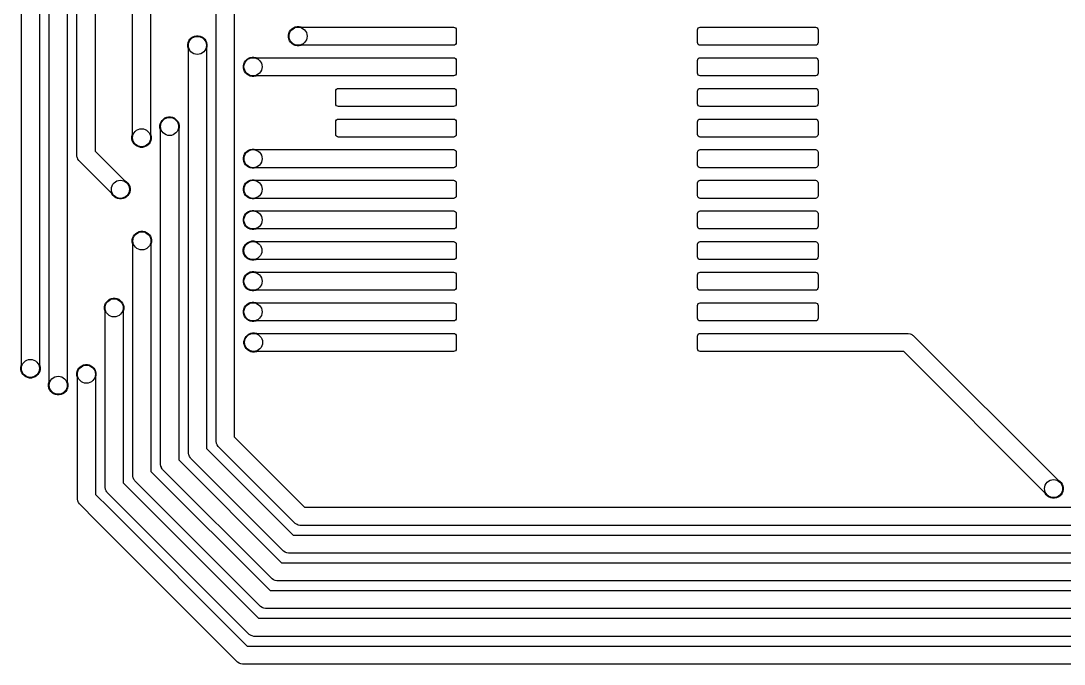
# Model space of a CAD drawing. Extents: x 40 to 257, y -149 to -40.
# Drawn here: x 39.7 to 126.2, y -144.2 to -90.9 of the extents above; entities that cross this region are included whole.
import ezdxf

# ---------------------------------------------------------------- set-up
doc = ezdxf.new("R2010")
doc.units = 0
doc.layers.add('BLACK', color=7, linetype='CONTINUOUS')

msp = doc.modelspace()

# ---------------------------------------------------------------- linework, layer by layer
at = {"layer": 'BLACK', "linetype": 'CONTINUOUS'}
for p, q in [((39.756999, -119.431223), (39.757, -57.766295)), ((41.256999, -58.076955), (41.256999, -119.431223)), ((42.058, -120.827331), (42.058, -58.719402)), ((43.558, -59.030062), (43.558, -120.827331)), ((44.359, -101.989), (44.359, -59.672506)), ((45.859, -59.983166), (45.859, -101.67834)), ((48.969, -100.303331), (48.969, -61.570716)), ((50.469, -61.881376), (50.469, -100.303331)), ((55.9, -125.692074), (55.9, -79.45)), ((57.4, -79.76066), (57.4, -125.381414)), ((61.993463, -91.772883), (62.080592, -91.642485)), ((62.080592, -91.642485), (62.191485, -91.531592)), ((62.191485, -91.531592), (62.321883, -91.444463)), ((62.321883, -91.444463), (62.466772, -91.384448)), ((62.466772, -91.384448), (62.620586, -91.353852)), ((62.620586, -91.353852), (62.777414, -91.353852)), ((62.777414, -91.353852), (62.931228, -91.384448)), ((62.931228, -91.384448), (62.968774, -91.4)), ((62.968774, -91.4), (70.82, -91.4)), ((70.82, -91.4), (75.595, -91.4)), ((75.595, -91.4), (75.681104, -91.417127)), ((75.681104, -91.417127), (75.754099, -91.465901)), ((75.754099, -91.465901), (75.802873, -91.538896)), ((75.802873, -91.538896), (75.82, -91.625)), ((75.82, -91.625), (75.82, -92.675)), ((95.82, -91.625), (95.837127, -91.538896)), ((95.82, -92.675), (95.82, -91.625)), ((95.837127, -91.538896), (95.885901, -91.465901)), ((95.885901, -91.465901), (95.958896, -91.417127)), ((95.958896, -91.417127), (96.045, -91.4)), ((96.045, -91.4), (105.595, -91.4)), ((105.595, -91.4), (105.681104, -91.417127)), ((105.681104, -91.417127), (105.754099, -91.465901)), ((105.754099, -91.465901), (105.802873, -91.538896)), ((105.802873, -91.538896), (105.82, -91.625)), ((105.82, -91.625), (105.82, -92.675)), ((53.583448, -92.686772), (53.643463, -92.541883)), ((53.643463, -92.541883), (53.730592, -92.411485)), ((53.730592, -92.411485), (53.841485, -92.300592)), ((53.841485, -92.300592), (53.971883, -92.213463)), ((53.971883, -92.213463), (54.116772, -92.153448)), ((54.116772, -92.153448), (54.270586, -92.122852)), ((54.270586, -92.122852), (54.427414, -92.122852)), ((54.427414, -92.122852), (54.581228, -92.153448)), ((54.581228, -92.153448), (54.726117, -92.213463)), ((54.726117, -92.213463), (54.856515, -92.300592)), ((54.856515, -92.300592), (54.967408, -92.411485)), ((54.967408, -92.411485), (55.054537, -92.541883)), ((55.054537, -92.541883), (55.114552, -92.686772)), ((61.902852, -92.071586), (61.933448, -91.917772)), ((61.902852, -92.228414), (61.902852, -92.071586)), ((61.933448, -92.382228), (61.902852, -92.228414)), ((61.933448, -91.917772), (61.993463, -91.772883)), ((61.993463, -92.527117), (61.933448, -92.382228)), ((62.080592, -92.657515), (61.993463, -92.527117)), ((53.552852, -92.840586), (53.583448, -92.686772)), ((53.552852, -92.997414), (53.552852, -92.840586)), ((53.583448, -93.151228), (53.552852, -92.997414)), ((53.599, -93.188773), (53.583448, -93.151228)), ((53.599, -126.64518), (53.599, -93.188773)), ((55.114552, -93.151228), (55.099, -93.188773)), ((55.099, -93.188773), (55.099, -126.334519)), ((55.114552, -92.686772), (55.145148, -92.840586)), ((55.145148, -92.997414), (55.114552, -93.151228)), ((55.145148, -92.840586), (55.145148, -92.997414)), ((62.191485, -92.768408), (62.080592, -92.657515)), ((62.321883, -92.855537), (62.191485, -92.768408)), ((62.466772, -92.915552), (62.321883, -92.855537)), ((62.620586, -92.946148), (62.466772, -92.915552)), ((62.777414, -92.946148), (62.620586, -92.946148)), ((62.931228, -92.915552), (62.777414, -92.946148)), ((62.968774, -92.9), (62.931228, -92.915552)), ((66.045, -92.9), (62.968774, -92.9)), ((75.595, -92.9), (66.045, -92.9)), ((75.681104, -92.882873), (75.595, -92.9)), ((75.754099, -92.834099), (75.681104, -92.882873)), ((75.802873, -92.761104), (75.754099, -92.834099)), ((75.82, -92.675), (75.802873, -92.761104)), ((95.837127, -92.761104), (95.82, -92.675)), ((95.885901, -92.834099), (95.837127, -92.761104)), ((95.958896, -92.882873), (95.885901, -92.834099)), ((96.045, -92.9), (95.958896, -92.882873)), ((105.595, -92.9), (96.045, -92.9)), ((105.681104, -92.882873), (105.595, -92.9)), ((105.754099, -92.834099), (105.681104, -92.882873)), ((105.802873, -92.761104), (105.754099, -92.834099)), ((105.82, -92.675), (105.802873, -92.761104)), ((58.255463, -94.312883), (58.342592, -94.182485)), ((58.342592, -94.182485), (58.453485, -94.071592)), ((58.453485, -94.071592), (58.583883, -93.984463)), ((58.583883, -93.984463), (58.728772, -93.924448)), ((58.728772, -93.924448), (58.882586, -93.893852)), ((58.882586, -93.893852), (59.039414, -93.893852)), ((59.039414, -93.893852), (59.193228, -93.924448)), ((59.193228, -93.924448), (59.230774, -93.94)), ((59.230774, -93.94), (70.82, -93.94)), ((70.82, -93.94), (75.595, -93.94)), ((75.595, -93.94), (75.681104, -93.957127)), ((75.681104, -93.957127), (75.754099, -94.005901)), ((75.754099, -94.005901), (75.802873, -94.078896)), ((75.802873, -94.078896), (75.82, -94.165)), ((75.82, -94.165), (75.82, -95.215)), ((95.82, -94.165), (95.837127, -94.078896)), ((95.82, -95.215), (95.82, -94.165)), ((95.837127, -94.078896), (95.885901, -94.005901)), ((95.885901, -94.005901), (95.958896, -93.957127)), ((95.958896, -93.957127), (96.045, -93.94)), ((96.045, -93.94), (105.595, -93.94)), ((105.595, -93.94), (105.681104, -93.957127)), ((105.681104, -93.957127), (105.754099, -94.005901)), ((105.754099, -94.005901), (105.802873, -94.078896)), ((105.802873, -94.078896), (105.82, -94.165)), ((105.82, -94.165), (105.82, -95.215)), ((58.164852, -94.611586), (58.195448, -94.457772)), ((58.164852, -94.768414), (58.164852, -94.611586)), ((58.195448, -94.922228), (58.164852, -94.768414)), ((58.195448, -94.457772), (58.255463, -94.312883)), ((58.255463, -95.067117), (58.195448, -94.922228)), ((58.342592, -95.197515), (58.255463, -95.067117)), ((58.453485, -95.308408), (58.342592, -95.197515)), ((58.583883, -95.395537), (58.453485, -95.308408)), ((58.728772, -95.455552), (58.583883, -95.395537)), ((58.882586, -95.486148), (58.728772, -95.455552)), ((59.039414, -95.486148), (58.882586, -95.486148)), ((59.193228, -95.455552), (59.039414, -95.486148)), ((59.230774, -95.44), (59.193228, -95.455552)), ((66.045, -95.44), (59.230774, -95.44)), ((75.595, -95.44), (66.045, -95.44)), ((75.681104, -95.422873), (75.595, -95.44)), ((75.754099, -95.374099), (75.681104, -95.422873)), ((75.802873, -95.301104), (75.754099, -95.374099)), ((75.82, -95.215), (75.802873, -95.301104)), ((95.837127, -95.301104), (95.82, -95.215)), ((95.885901, -95.374099), (95.837127, -95.301104)), ((95.958896, -95.422873), (95.885901, -95.374099)), ((96.045, -95.44), (95.958896, -95.422873)), ((105.595, -95.44), (96.045, -95.44)), ((105.681104, -95.422873), (105.595, -95.44)), ((105.754099, -95.374099), (105.681104, -95.422873)), ((105.802873, -95.301104), (105.754099, -95.374099)), ((105.82, -95.215), (105.802873, -95.301104)), ((65.82, -96.705), (65.837127, -96.618896)), ((65.82, -97.755), (65.82, -96.705)), ((65.837127, -96.618896), (65.885901, -96.545901)), ((65.885901, -96.545901), (65.958896, -96.497127)), ((65.958896, -96.497127), (66.045, -96.48)), ((66.045, -96.48), (75.595, -96.48)), ((75.595, -96.48), (75.681104, -96.497127)), ((75.681104, -96.497127), (75.754099, -96.545901)), ((75.754099, -96.545901), (75.802873, -96.618896)), ((75.802873, -96.618896), (75.82, -96.705)), ((75.82, -96.705), (75.82, -97.755)), ((95.82, -96.705), (95.837127, -96.618896)), ((95.82, -97.755), (95.82, -96.705)), ((95.837127, -96.618896), (95.885901, -96.545901)), ((95.885901, -96.545901), (95.958896, -96.497127)), ((95.958896, -96.497127), (96.045, -96.48)), ((96.045, -96.48), (105.595, -96.48)), ((105.595, -96.48), (105.681104, -96.497127)), ((105.681104, -96.497127), (105.754099, -96.545901)), ((105.754099, -96.545901), (105.802873, -96.618896)), ((105.802873, -96.618896), (105.82, -96.705)), ((105.82, -96.705), (105.82, -97.755)), ((65.837127, -97.841104), (65.82, -97.755)), ((75.82, -97.755), (75.802873, -97.841104)), ((95.837127, -97.841104), (95.82, -97.755)), ((105.82, -97.755), (105.802873, -97.841104)), ((65.885901, -97.914099), (65.837127, -97.841104)), ((65.958896, -97.962873), (65.885901, -97.914099)), ((66.045, -97.98), (65.958896, -97.962873)), ((75.595, -97.98), (66.045, -97.98)), ((75.681104, -97.962873), (75.595, -97.98)), ((75.754099, -97.914099), (75.681104, -97.962873)), ((75.802873, -97.841104), (75.754099, -97.914099)), ((95.885901, -97.914099), (95.837127, -97.841104)), ((95.958896, -97.962873), (95.885901, -97.914099)), ((96.045, -97.98), (95.958896, -97.962873)), ((105.595, -97.98), (96.045, -97.98)), ((105.681104, -97.962873), (105.595, -97.98)), ((105.754099, -97.914099), (105.681104, -97.962873)), ((105.802873, -97.841104), (105.754099, -97.914099)), ((51.243852, -99.561586), (51.274448, -99.407772)), ((51.274448, -99.407772), (51.334463, -99.262883)), ((51.334463, -99.262883), (51.421592, -99.132485)), ((51.421592, -99.132485), (51.532485, -99.021592)), ((51.532485, -99.021592), (51.662883, -98.934463)), ((51.662883, -98.934463), (51.807772, -98.874448)), ((51.807772, -98.874448), (51.961586, -98.843852)), ((51.961586, -98.843852), (52.118414, -98.843852)), ((52.118414, -98.843852), (52.272228, -98.874448)), ((52.272228, -98.874448), (52.417117, -98.934463)), ((52.417117, -98.934463), (52.547515, -99.021592)), ((52.547515, -99.021592), (52.658408, -99.132485)), ((52.658408, -99.132485), (52.745537, -99.262883)), ((52.745537, -99.262883), (52.805552, -99.407772)), ((52.805552, -99.407772), (52.836148, -99.561586)), ((65.82, -99.245), (65.837127, -99.158896)), ((65.82, -100.295), (65.82, -99.245)), ((65.837127, -99.158896), (65.885901, -99.085901)), ((65.885901, -99.085901), (65.958896, -99.037127)), ((65.958896, -99.037127), (66.045, -99.02)), ((66.045, -99.02), (75.595, -99.02)), ((75.595, -99.02), (75.681104, -99.037127)), ((75.681104, -99.037127), (75.754099, -99.085901)), ((75.754099, -99.085901), (75.802873, -99.158896)), ((75.802873, -99.158896), (75.82, -99.245)), ((75.82, -99.245), (75.82, -100.295)), ((95.82, -99.245), (95.837127, -99.158896)), ((95.82, -100.295), (95.82, -99.245)), ((95.837127, -99.158896), (95.885901, -99.085901)), ((95.885901, -99.085901), (95.958896, -99.037127)), ((95.958896, -99.037127), (96.045, -99.02)), ((96.045, -99.02), (105.595, -99.02)), ((105.595, -99.02), (105.681104, -99.037127)), ((105.681104, -99.037127), (105.754099, -99.085901)), ((105.754099, -99.085901), (105.802873, -99.158896)), ((105.802873, -99.158896), (105.82, -99.245)), ((105.82, -99.245), (105.82, -100.295)), ((48.922852, -100.494691), (48.953448, -100.340877)), ((48.953448, -100.340877), (48.969, -100.303331)), ((50.469, -100.303331), (50.484552, -100.340877)), ((50.484552, -100.340877), (50.515148, -100.494691)), ((51.243852, -99.718414), (51.243852, -99.561586)), ((51.274448, -99.872228), (51.243852, -99.718414)), ((51.298, -99.929087), (51.274448, -99.872228)), ((51.298, -127.598286), (51.298, -99.929087)), ((52.805552, -99.872228), (52.798, -99.89046)), ((52.798, -99.89046), (52.798, -127.287625)), ((52.836148, -99.718414), (52.805552, -99.872228)), ((52.836148, -99.561586), (52.836148, -99.718414)), ((65.837127, -100.381104), (65.82, -100.295)), ((75.82, -100.295), (75.802873, -100.381104)), ((95.837127, -100.381104), (95.82, -100.295)), ((105.82, -100.295), (105.802873, -100.381104)), ((48.922852, -100.651519), (48.922852, -100.494691)), ((48.953448, -100.805333), (48.922852, -100.651519)), ((49.013463, -100.950222), (48.953448, -100.805333)), ((49.100592, -101.08062), (49.013463, -100.950222)), ((49.211485, -101.191513), (49.100592, -101.08062)), ((49.341883, -101.278642), (49.211485, -101.191513)), ((50.226515, -101.191513), (50.096117, -101.278642)), ((50.337408, -101.08062), (50.226515, -101.191513)), ((50.424537, -100.950222), (50.337408, -101.08062)), ((50.484552, -100.805333), (50.424537, -100.950222)), ((50.515148, -100.651519), (50.484552, -100.805333)), ((50.515148, -100.494691), (50.515148, -100.651519)), ((65.885901, -100.454099), (65.837127, -100.381104)), ((65.958896, -100.502873), (65.885901, -100.454099)), ((66.045, -100.52), (65.958896, -100.502873)), ((75.595, -100.52), (66.045, -100.52)), ((75.681104, -100.502873), (75.595, -100.52)), ((75.754099, -100.454099), (75.681104, -100.502873)), ((75.802873, -100.381104), (75.754099, -100.454099)), ((95.885901, -100.454099), (95.837127, -100.381104)), ((95.958896, -100.502873), (95.885901, -100.454099)), ((96.045, -100.52), (95.958896, -100.502873)), ((105.595, -100.52), (96.045, -100.52)), ((105.681104, -100.502873), (105.595, -100.52)), ((105.754099, -100.454099), (105.681104, -100.502873)), ((105.802873, -100.381104), (105.754099, -100.454099)), ((44.362611, -102.062513), (44.359, -101.989)), ((44.391294, -102.206713), (44.362611, -102.062513)), ((45.859, -101.67834), (48.30957, -104.12891)), ((49.486772, -101.338657), (49.341883, -101.278642)), ((49.640586, -101.369253), (49.486772, -101.338657)), ((49.797414, -101.369253), (49.640586, -101.369253)), ((49.951228, -101.338657), (49.797414, -101.369253)), ((50.096117, -101.278642), (49.951228, -101.338657)), ((58.174852, -102.231586), (58.205448, -102.077772)), ((58.205448, -102.077772), (58.265463, -101.932883)), ((58.265463, -101.932883), (58.352592, -101.802485)), ((58.352592, -101.802485), (58.463485, -101.691592)), ((58.463485, -101.691592), (58.593883, -101.604463)), ((58.593883, -101.604463), (58.738772, -101.544448)), ((58.738772, -101.544448), (58.892586, -101.513852)), ((58.892586, -101.513852), (59.049414, -101.513852)), ((59.049414, -101.513852), (59.203228, -101.544448)), ((59.203228, -101.544448), (59.240774, -101.56)), ((59.240774, -101.56), (70.82, -101.56)), ((70.82, -101.56), (75.595, -101.56)), ((75.595, -101.56), (75.681104, -101.577127)), ((75.681104, -101.577127), (75.754099, -101.625901)), ((75.754099, -101.625901), (75.802873, -101.698896)), ((75.802873, -101.698896), (75.82, -101.785)), ((75.82, -101.785), (75.82, -102.835)), ((95.82, -101.785), (95.837127, -101.698896)), ((95.82, -102.835), (95.82, -101.785)), ((95.837127, -101.698896), (95.885901, -101.625901)), ((95.885901, -101.625901), (95.958896, -101.577127)), ((95.958896, -101.577127), (96.045, -101.56)), ((96.045, -101.56), (105.595, -101.56)), ((105.595, -101.56), (105.681104, -101.577127)), ((105.681104, -101.577127), (105.754099, -101.625901)), ((105.754099, -101.625901), (105.802873, -101.698896)), ((105.802873, -101.698896), (105.82, -101.785)), ((105.82, -101.785), (105.82, -102.835)), ((44.394727, -102.215), (44.391294, -102.206713)), ((44.447559, -102.342548), (44.394727, -102.215)), ((44.529242, -102.464795), (44.447559, -102.342548)), ((44.57867, -102.51933), (44.529242, -102.464795)), ((47.24891, -105.18957), (44.57867, -102.51933)), ((58.174852, -102.388414), (58.174852, -102.231586)), ((58.205448, -102.542228), (58.174852, -102.388414)), ((58.265463, -102.687117), (58.205448, -102.542228)), ((58.352592, -102.817515), (58.265463, -102.687117)), ((58.463485, -102.928408), (58.352592, -102.817515)), ((58.593883, -103.015537), (58.463485, -102.928408)), ((75.802873, -102.921104), (75.754099, -102.994099)), ((75.82, -102.835), (75.802873, -102.921104)), ((95.837127, -102.921104), (95.82, -102.835)), ((95.885901, -102.994099), (95.837127, -102.921104)), ((105.802873, -102.921104), (105.754099, -102.994099)), ((105.82, -102.835), (105.802873, -102.921104)), ((58.738772, -103.075552), (58.593883, -103.015537)), ((58.892586, -103.106148), (58.738772, -103.075552)), ((59.049414, -103.106148), (58.892586, -103.106148)), ((59.203228, -103.075552), (59.049414, -103.106148)), ((59.240774, -103.06), (59.203228, -103.075552)), ((66.045, -103.06), (59.240774, -103.06)), ((75.595, -103.06), (66.045, -103.06)), ((75.681104, -103.042873), (75.595, -103.06)), ((75.754099, -102.994099), (75.681104, -103.042873)), ((95.958896, -103.042873), (95.885901, -102.994099)), ((96.045, -103.06), (95.958896, -103.042873)), ((105.595, -103.06), (96.045, -103.06)), ((105.681104, -103.042873), (105.595, -103.06)), ((105.754099, -102.994099), (105.681104, -103.042873)), ((48.30957, -104.12891), (48.347117, -104.144463)), ((48.347117, -104.144463), (48.477515, -104.231592)), ((48.477515, -104.231592), (48.588408, -104.342485)), ((48.588408, -104.342485), (48.675537, -104.472883)), ((48.675537, -104.472883), (48.735552, -104.617772)), ((48.735552, -104.617772), (48.766148, -104.771586)), ((58.174852, -104.771586), (58.205448, -104.617772)), ((58.205448, -104.617772), (58.265463, -104.472883)), ((58.265463, -104.472883), (58.352592, -104.342485)), ((58.352592, -104.342485), (58.463485, -104.231592)), ((58.463485, -104.231592), (58.593883, -104.144463)), ((58.593883, -104.144463), (58.738772, -104.084448)), ((58.738772, -104.084448), (58.892586, -104.053852)), ((58.892586, -104.053852), (59.049414, -104.053852)), ((59.049414, -104.053852), (59.203228, -104.084448)), ((59.203228, -104.084448), (59.240774, -104.1)), ((59.240774, -104.1), (70.82, -104.1)), ((70.82, -104.1), (75.595, -104.1)), ((75.595, -104.1), (75.681104, -104.117127)), ((75.681104, -104.117127), (75.754099, -104.165901)), ((75.754099, -104.165901), (75.802873, -104.238896)), ((75.802873, -104.238896), (75.82, -104.325)), ((75.82, -104.325), (75.82, -105.375)), ((95.82, -104.325), (95.837127, -104.238896)), ((95.82, -105.375), (95.82, -104.325)), ((95.837127, -104.238896), (95.885901, -104.165901)), ((95.885901, -104.165901), (95.958896, -104.117127)), ((95.958896, -104.117127), (96.045, -104.1)), ((96.045, -104.1), (105.595, -104.1)), ((105.595, -104.1), (105.681104, -104.117127)), ((105.681104, -104.117127), (105.754099, -104.165901)), ((105.754099, -104.165901), (105.802873, -104.238896)), ((105.802873, -104.238896), (105.82, -104.325)), ((105.82, -104.325), (105.82, -105.375)), ((47.264463, -105.227117), (47.24891, -105.18957)), ((47.351592, -105.357515), (47.264463, -105.227117)), ((47.462485, -105.468408), (47.351592, -105.357515)), ((47.592883, -105.555537), (47.462485, -105.468408)), ((48.477515, -105.468408), (48.347117, -105.555537)), ((48.588408, -105.357515), (48.477515, -105.468408)), ((48.675537, -105.227117), (48.588408, -105.357515)), ((48.735552, -105.082228), (48.675537, -105.227117)), ((48.766148, -104.928414), (48.735552, -105.082228)), ((48.766148, -104.771586), (48.766148, -104.928414)), ((58.174852, -104.928414), (58.174852, -104.771586)), ((58.205448, -105.082228), (58.174852, -104.928414)), ((58.265463, -105.227117), (58.205448, -105.082228)), ((58.352592, -105.357515), (58.265463, -105.227117)), ((58.463485, -105.468408), (58.352592, -105.357515)), ((58.593883, -105.555537), (58.463485, -105.468408)), ((75.754099, -105.534099), (75.681104, -105.582873)), ((75.802873, -105.461104), (75.754099, -105.534099)), ((75.82, -105.375), (75.802873, -105.461104)), ((95.837127, -105.461104), (95.82, -105.375)), ((95.885901, -105.534099), (95.837127, -105.461104)), ((95.958896, -105.582873), (95.885901, -105.534099)), ((105.754099, -105.534099), (105.681104, -105.582873)), ((105.802873, -105.461104), (105.754099, -105.534099)), ((105.82, -105.375), (105.802873, -105.461104)), ((47.737772, -105.615552), (47.592883, -105.555537)), ((47.891586, -105.646148), (47.737772, -105.615552)), ((48.048414, -105.646148), (47.891586, -105.646148)), ((48.202228, -105.615552), (48.048414, -105.646148)), ((48.347117, -105.555537), (48.202228, -105.615552)), ((58.738772, -105.615552), (58.593883, -105.555537)), ((58.892586, -105.646148), (58.738772, -105.615552)), ((59.049414, -105.646148), (58.892586, -105.646148)), ((59.203228, -105.615552), (59.049414, -105.646148)), ((59.240774, -105.6), (59.203228, -105.615552)), ((66.045, -105.6), (59.240774, -105.6)), ((75.595, -105.6), (66.045, -105.6)), ((75.681104, -105.582873), (75.595, -105.6)), ((96.045, -105.6), (95.958896, -105.582873)), ((105.595, -105.6), (96.045, -105.6)), ((105.681104, -105.582873), (105.595, -105.6)), ((58.164852, -107.311586), (58.195448, -107.157772)), ((58.195448, -107.157772), (58.255463, -107.012883)), ((58.255463, -107.012883), (58.342592, -106.882485)), ((58.342592, -106.882485), (58.453485, -106.771592)), ((58.453485, -106.771592), (58.583883, -106.684463)), ((58.583883, -106.684463), (58.728772, -106.624448)), ((58.728772, -106.624448), (58.882586, -106.593852)), ((58.882586, -106.593852), (59.039414, -106.593852)), ((59.039414, -106.593852), (59.193228, -106.624448)), ((59.193228, -106.624448), (59.230774, -106.64)), ((59.230774, -106.64), (70.82, -106.64)), ((70.82, -106.64), (75.595, -106.64)), ((75.595, -106.64), (75.681104, -106.657127)), ((75.681104, -106.657127), (75.754099, -106.705901)), ((75.754099, -106.705901), (75.802873, -106.778896)), ((75.802873, -106.778896), (75.82, -106.865)), ((75.82, -106.865), (75.82, -107.915)), ((95.82, -106.865), (95.837127, -106.778896)), ((95.82, -107.915), (95.82, -106.865)), ((95.837127, -106.778896), (95.885901, -106.705901)), ((95.885901, -106.705901), (95.958896, -106.657127)), ((95.958896, -106.657127), (96.045, -106.64)), ((96.045, -106.64), (105.595, -106.64)), ((105.595, -106.64), (105.681104, -106.657127)), ((105.681104, -106.657127), (105.754099, -106.705901)), ((105.754099, -106.705901), (105.802873, -106.778896)), ((105.802873, -106.778896), (105.82, -106.865)), ((105.82, -106.865), (105.82, -107.915)), ((58.164852, -107.468414), (58.164852, -107.311586)), ((58.195448, -107.622228), (58.164852, -107.468414)), ((58.255463, -107.767117), (58.195448, -107.622228)), ((58.342592, -107.897515), (58.255463, -107.767117)), ((58.453485, -108.008408), (58.342592, -107.897515)), ((58.583883, -108.095537), (58.453485, -108.008408)), ((58.728772, -108.155552), (58.583883, -108.095537)), ((59.230774, -108.14), (59.193228, -108.155552)), ((66.045, -108.14), (59.230774, -108.14)), ((75.595, -108.14), (66.045, -108.14)), ((75.681104, -108.122873), (75.595, -108.14)), ((75.754099, -108.074099), (75.681104, -108.122873)), ((75.802873, -108.001104), (75.754099, -108.074099)), ((75.82, -107.915), (75.802873, -108.001104)), ((95.837127, -108.001104), (95.82, -107.915)), ((95.885901, -108.074099), (95.837127, -108.001104)), ((95.958896, -108.122873), (95.885901, -108.074099)), ((96.045, -108.14), (95.958896, -108.122873)), ((105.595, -108.14), (96.045, -108.14)), ((105.681104, -108.122873), (105.595, -108.14)), ((105.754099, -108.074099), (105.681104, -108.122873)), ((105.802873, -108.001104), (105.754099, -108.074099)), ((105.82, -107.915), (105.802873, -108.001104)), ((48.950852, -109.044586), (48.981448, -108.890772)), ((48.981448, -108.890772), (49.041463, -108.745883)), ((49.041463, -108.745883), (49.128592, -108.615485)), ((49.128592, -108.615485), (49.239485, -108.504592)), ((49.239485, -108.504592), (49.369883, -108.417463)), ((49.369883, -108.417463), (49.514772, -108.357448)), ((49.514772, -108.357448), (49.668586, -108.326852)), ((49.668586, -108.326852), (49.825414, -108.326852)), ((49.825414, -108.326852), (49.979228, -108.357448)), ((49.979228, -108.357448), (50.124117, -108.417463)), ((50.124117, -108.417463), (50.254515, -108.504592)), ((50.254515, -108.504592), (50.365408, -108.615485)), ((50.365408, -108.615485), (50.452537, -108.745883)), ((50.452537, -108.745883), (50.512552, -108.890772)), ((50.512552, -108.890772), (50.543148, -109.044586)), ((58.882586, -108.186148), (58.728772, -108.155552)), ((59.039414, -108.186148), (58.882586, -108.186148)), ((59.193228, -108.155552), (59.039414, -108.186148)), ((48.950852, -109.201414), (48.950852, -109.044586)), ((48.981448, -109.355228), (48.950852, -109.201414)), ((48.997, -109.392773), (48.981448, -109.355228)), ((48.997, -128.551392), (48.997, -109.392773)), ((50.512552, -109.355228), (50.497, -109.392773)), ((50.497, -109.392773), (50.497, -128.240731)), ((50.543148, -109.201414), (50.512552, -109.355228)), ((50.543148, -109.044586), (50.543148, -109.201414)), ((58.154852, -109.851586), (58.185448, -109.697772)), ((58.154852, -110.008414), (58.154852, -109.851586)), ((58.185448, -109.697772), (58.245463, -109.552883)), ((58.245463, -109.552883), (58.332592, -109.422485)), ((58.332592, -109.422485), (58.443485, -109.311592)), ((58.443485, -109.311592), (58.573883, -109.224463)), ((58.573883, -109.224463), (58.718772, -109.164448)), ((58.718772, -109.164448), (58.872586, -109.133852)), ((58.872586, -109.133852), (59.029414, -109.133852)), ((59.029414, -109.133852), (59.183228, -109.164448)), ((59.183228, -109.164448), (59.220774, -109.18)), ((59.220774, -109.18), (70.82, -109.18)), ((70.82, -109.18), (75.595, -109.18)), ((75.595, -109.18), (75.681104, -109.197127)), ((75.681104, -109.197127), (75.754099, -109.245901)), ((75.754099, -109.245901), (75.802873, -109.318896)), ((75.802873, -109.318896), (75.82, -109.405)), ((75.82, -109.405), (75.82, -110.455)), ((95.82, -109.405), (95.837127, -109.318896)), ((95.82, -110.455), (95.82, -109.405)), ((95.837127, -109.318896), (95.885901, -109.245901)), ((95.885901, -109.245901), (95.958896, -109.197127)), ((95.958896, -109.197127), (96.045, -109.18)), ((96.045, -109.18), (105.595, -109.18)), ((105.595, -109.18), (105.681104, -109.197127)), ((105.681104, -109.197127), (105.754099, -109.245901)), ((105.754099, -109.245901), (105.802873, -109.318896)), ((105.802873, -109.318896), (105.82, -109.405)), ((105.82, -109.405), (105.82, -110.455)), ((58.185448, -110.162228), (58.154852, -110.008414)), ((58.245463, -110.307117), (58.185448, -110.162228)), ((58.332592, -110.437515), (58.245463, -110.307117)), ((58.443485, -110.548408), (58.332592, -110.437515)), ((58.573883, -110.635537), (58.443485, -110.548408)), ((58.718772, -110.695552), (58.573883, -110.635537)), ((58.872586, -110.726148), (58.718772, -110.695552)), ((59.029414, -110.726148), (58.872586, -110.726148)), ((59.183228, -110.695552), (59.029414, -110.726148)), ((59.220774, -110.68), (59.183228, -110.695552)), ((66.045, -110.68), (59.220774, -110.68)), ((75.595, -110.68), (66.045, -110.68)), ((75.681104, -110.662873), (75.595, -110.68)), ((75.754099, -110.614099), (75.681104, -110.662873)), ((75.802873, -110.541104), (75.754099, -110.614099)), ((75.82, -110.455), (75.802873, -110.541104)), ((95.837127, -110.541104), (95.82, -110.455)), ((95.885901, -110.614099), (95.837127, -110.541104)), ((95.958896, -110.662873), (95.885901, -110.614099)), ((96.045, -110.68), (95.958896, -110.662873)), ((105.595, -110.68), (96.045, -110.68)), ((105.681104, -110.662873), (105.595, -110.68)), ((105.754099, -110.614099), (105.681104, -110.662873)), ((105.802873, -110.541104), (105.754099, -110.614099)), ((105.82, -110.455), (105.802873, -110.541104)), ((58.164852, -112.391586), (58.195448, -112.237772)), ((58.164852, -112.548414), (58.164852, -112.391586)), ((58.195448, -112.237772), (58.255463, -112.092883)), ((58.255463, -112.092883), (58.342592, -111.962485)), ((58.342592, -111.962485), (58.453485, -111.851592)), ((58.453485, -111.851592), (58.583883, -111.764463)), ((58.583883, -111.764463), (58.728772, -111.704448)), ((58.728772, -111.704448), (58.882586, -111.673852)), ((58.882586, -111.673852), (59.039414, -111.673852)), ((59.039414, -111.673852), (59.193228, -111.704448)), ((59.193228, -111.704448), (59.230774, -111.72)), ((59.230774, -111.72), (70.82, -111.72)), ((70.82, -111.72), (75.595, -111.72)), ((75.595, -111.72), (75.681104, -111.737127)), ((75.681104, -111.737127), (75.754099, -111.785901)), ((75.754099, -111.785901), (75.802873, -111.858896)), ((75.802873, -111.858896), (75.82, -111.945)), ((75.82, -111.945), (75.82, -112.995)), ((95.82, -111.945), (95.837127, -111.858896)), ((95.82, -112.995), (95.82, -111.945)), ((95.837127, -111.858896), (95.885901, -111.785901)), ((95.885901, -111.785901), (95.958896, -111.737127)), ((95.958896, -111.737127), (96.045, -111.72)), ((96.045, -111.72), (105.595, -111.72)), ((105.595, -111.72), (105.681104, -111.737127)), ((105.681104, -111.737127), (105.754099, -111.785901)), ((105.754099, -111.785901), (105.802873, -111.858896)), ((105.802873, -111.858896), (105.82, -111.945)), ((105.82, -111.945), (105.82, -112.995)), ((58.195448, -112.702228), (58.164852, -112.548414)), ((58.255463, -112.847117), (58.195448, -112.702228)), ((58.342592, -112.977515), (58.255463, -112.847117)), ((58.453485, -113.088408), (58.342592, -112.977515)), ((58.583883, -113.175537), (58.453485, -113.088408)), ((58.728772, -113.235552), (58.583883, -113.175537)), ((58.882586, -113.266148), (58.728772, -113.235552)), ((59.039414, -113.266148), (58.882586, -113.266148)), ((59.193228, -113.235552), (59.039414, -113.266148)), ((59.230774, -113.22), (59.193228, -113.235552)), ((66.045, -113.22), (59.230774, -113.22)), ((75.595, -113.22), (66.045, -113.22)), ((75.681104, -113.202873), (75.595, -113.22)), ((75.754099, -113.154099), (75.681104, -113.202873)), ((75.802873, -113.081104), (75.754099, -113.154099)), ((75.82, -112.995), (75.802873, -113.081104)), ((95.837127, -113.081104), (95.82, -112.995)), ((95.885901, -113.154099), (95.837127, -113.081104)), ((95.958896, -113.202873), (95.885901, -113.154099)), ((96.045, -113.22), (95.958896, -113.202873)), ((105.595, -113.22), (96.045, -113.22)), ((105.681104, -113.202873), (105.595, -113.22)), ((105.754099, -113.154099), (105.681104, -113.202873)), ((105.802873, -113.081104), (105.754099, -113.154099)), ((105.82, -112.995), (105.802873, -113.081104)), ((46.740464, -114.300988), (46.827593, -114.17059)), ((46.827593, -114.17059), (46.938486, -114.059697)), ((46.938486, -114.059697), (47.068884, -113.972568)), ((47.068884, -113.972568), (47.213773, -113.912553)), ((47.213773, -113.912553), (47.367587, -113.881957)), ((47.367587, -113.881957), (47.524415, -113.881957)), ((47.524415, -113.881957), (47.678229, -113.912553)), ((47.678229, -113.912553), (47.823118, -113.972568)), ((47.823118, -113.972568), (47.953516, -114.059697)), ((47.953516, -114.059697), (48.064409, -114.17059)), ((48.064409, -114.17059), (48.151538, -114.300988)), ((46.649853, -114.599691), (46.680449, -114.445877)), ((46.649853, -114.756519), (46.649853, -114.599691)), ((46.680449, -114.910333), (46.649853, -114.756519)), ((46.680449, -114.445877), (46.740464, -114.300988)), ((46.696001, -114.947878), (46.680449, -114.910333)), ((46.696001, -129.504498), (46.696001, -114.947878)), ((48.151538, -114.300988), (48.211553, -114.445877)), ((48.211553, -114.910333), (48.196001, -114.947878)), ((48.196001, -114.947878), (48.196001, -129.193837)), ((48.211553, -114.445877), (48.242149, -114.599691)), ((48.242149, -114.756519), (48.211553, -114.910333)), ((48.242149, -114.599691), (48.242149, -114.756519)), ((58.164852, -114.931586), (58.195448, -114.777772)), ((58.164852, -115.088414), (58.164852, -114.931586)), ((58.195448, -114.777772), (58.255463, -114.632883)), ((58.255463, -114.632883), (58.342592, -114.502485)), ((58.342592, -114.502485), (58.453485, -114.391592)), ((58.453485, -114.391592), (58.583883, -114.304463)), ((58.583883, -114.304463), (58.728772, -114.244448)), ((58.728772, -114.244448), (58.882586, -114.213852)), ((58.882586, -114.213852), (59.039414, -114.213852)), ((59.039414, -114.213852), (59.193228, -114.244448)), ((59.193228, -114.244448), (59.230774, -114.26)), ((59.230774, -114.26), (70.82, -114.26)), ((70.82, -114.26), (75.595, -114.26)), ((75.595, -114.26), (75.681104, -114.277127)), ((75.681104, -114.277127), (75.754099, -114.325901)), ((75.754099, -114.325901), (75.802873, -114.398896)), ((75.802873, -114.398896), (75.82, -114.485)), ((75.82, -114.485), (75.82, -115.535)), ((95.82, -114.485), (95.837127, -114.398896)), ((95.82, -115.535), (95.82, -114.485)), ((95.837127, -114.398896), (95.885901, -114.325901)), ((95.885901, -114.325901), (95.958896, -114.277127)), ((95.958896, -114.277127), (96.045, -114.26)), ((96.045, -114.26), (105.595, -114.26)), ((105.595, -114.26), (105.681104, -114.277127)), ((105.681104, -114.277127), (105.754099, -114.325901)), ((105.754099, -114.325901), (105.802873, -114.398896)), ((105.802873, -114.398896), (105.82, -114.485)), ((105.82, -114.485), (105.82, -115.535)), ((58.195448, -115.242228), (58.164852, -115.088414)), ((58.255463, -115.387117), (58.195448, -115.242228)), ((58.342592, -115.517515), (58.255463, -115.387117)), ((58.453485, -115.628408), (58.342592, -115.517515)), ((58.583883, -115.715537), (58.453485, -115.628408)), ((58.728772, -115.775552), (58.583883, -115.715537)), ((58.882586, -115.806148), (58.728772, -115.775552)), ((59.039414, -115.806148), (58.882586, -115.806148)), ((59.193228, -115.775552), (59.039414, -115.806148)), ((59.230774, -115.76), (59.193228, -115.775552)), ((66.045, -115.76), (59.230774, -115.76)), ((75.595, -115.76), (66.045, -115.76)), ((75.681104, -115.742873), (75.595, -115.76)), ((75.754099, -115.694099), (75.681104, -115.742873)), ((75.802873, -115.621104), (75.754099, -115.694099)), ((75.82, -115.535), (75.802873, -115.621104)), ((95.837127, -115.621104), (95.82, -115.535)), ((95.885901, -115.694099), (95.837127, -115.621104)), ((95.958896, -115.742873), (95.885901, -115.694099)), ((96.045, -115.76), (95.958896, -115.742873)), ((105.595, -115.76), (96.045, -115.76)), ((105.681104, -115.742873), (105.595, -115.76)), ((105.754099, -115.694099), (105.681104, -115.742873)), ((105.802873, -115.621104), (105.754099, -115.694099)), ((105.82, -115.535), (105.802873, -115.621104)), ((58.632883, -116.844463), (58.777772, -116.784448)), ((58.777772, -116.784448), (58.931586, -116.753852)), ((58.931586, -116.753852), (59.088414, -116.753852)), ((59.088414, -116.753852), (59.242228, -116.784448)), ((59.242228, -116.784448), (59.279774, -116.8)), ((58.213852, -117.471586), (58.244448, -117.317772)), ((58.213852, -117.628414), (58.213852, -117.471586)), ((58.244448, -117.782228), (58.213852, -117.628414)), ((58.244448, -117.317772), (58.304463, -117.172883)), ((58.304463, -117.172883), (58.391592, -117.042485)), ((58.391592, -117.042485), (58.502485, -116.931592)), ((58.502485, -116.931592), (58.632883, -116.844463)), ((59.279774, -116.8), (70.82, -116.8)), ((70.82, -116.8), (75.595, -116.8)), ((75.595, -116.8), (75.681104, -116.817127)), ((75.681104, -116.817127), (75.754099, -116.865901)), ((75.754099, -116.865901), (75.802873, -116.938896)), ((75.802873, -116.938896), (75.82, -117.025)), ((75.82, -117.025), (75.82, -118.075)), ((95.82, -117.025), (95.837127, -116.938896)), ((95.82, -118.075), (95.82, -117.025)), ((95.837127, -116.938896), (95.885901, -116.865901)), ((95.885901, -116.865901), (95.958896, -116.817127)), ((95.958896, -116.817127), (96.045, -116.8)), ((96.045, -116.8), (105.595, -116.8)), ((105.595, -116.8), (113.231, -116.8)), ((113.231, -116.8), (113.304513, -116.803611)), ((113.304513, -116.803611), (113.448713, -116.832294)), ((113.448713, -116.832294), (113.528283, -116.865253)), ((113.528283, -116.865253), (113.584548, -116.888559)), ((113.584548, -116.888559), (113.648951, -116.931592)), ((113.648951, -116.931592), (113.706795, -116.970242)), ((113.706795, -116.970242), (113.76133, -117.01967)), ((113.76133, -117.01967), (125.68957, -128.94791)), ((58.304463, -117.927117), (58.244448, -117.782228)), ((58.391592, -118.057515), (58.304463, -117.927117)), ((58.502485, -118.168408), (58.391592, -118.057515)), ((58.632883, -118.255537), (58.502485, -118.168408)), ((58.777772, -118.315552), (58.632883, -118.255537)), ((58.931586, -118.346148), (58.777772, -118.315552)), ((59.088414, -118.346148), (58.931586, -118.346148)), ((59.242228, -118.315552), (59.088414, -118.346148)), ((59.279774, -118.3), (59.242228, -118.315552)), ((66.045, -118.3), (59.279774, -118.3)), ((75.595, -118.3), (66.045, -118.3)), ((75.681104, -118.282873), (75.595, -118.3)), ((75.754099, -118.234099), (75.681104, -118.282873)), ((75.802873, -118.161104), (75.754099, -118.234099)), ((75.82, -118.075), (75.802873, -118.161104)), ((95.837127, -118.161104), (95.82, -118.075)), ((95.885901, -118.234099), (95.837127, -118.161104)), ((95.958896, -118.282873), (95.885901, -118.234099)), ((96.045, -118.3), (95.958896, -118.282873)), ((100.82, -118.3), (96.045, -118.3)), ((112.92034, -118.3), (100.82, -118.3)), ((124.62891, -130.00857), (112.92034, -118.3)), ((44.912773, -119.414448), (45.066587, -119.383852)), ((45.066587, -119.383852), (45.223415, -119.383852)), ((45.223415, -119.383852), (45.377229, -119.414448)), ((39.710851, -119.622583), (39.741447, -119.468769)), ((39.710851, -119.779411), (39.710851, -119.622583)), ((39.741447, -119.933225), (39.710851, -119.779411)), ((39.741447, -119.468769), (39.756999, -119.431223)), ((39.801462, -120.078114), (39.741447, -119.933225)), ((39.888591, -120.208512), (39.801462, -120.078114)), ((39.999484, -120.319405), (39.888591, -120.208512)), ((41.125407, -120.208512), (41.014514, -120.319405)), ((41.212536, -120.078114), (41.125407, -120.208512)), ((41.272551, -119.933225), (41.212536, -120.078114)), ((41.256999, -119.431223), (41.272551, -119.468769)), ((41.272551, -119.468769), (41.303147, -119.622583)), ((41.303147, -119.779411), (41.272551, -119.933225)), ((41.303147, -119.622583), (41.303147, -119.779411)), ((44.348853, -120.101586), (44.379449, -119.947772)), ((44.348853, -120.258414), (44.348853, -120.101586)), ((44.379449, -119.947772), (44.439464, -119.802883)), ((44.439464, -119.802883), (44.526593, -119.672485)), ((44.526593, -119.672485), (44.637486, -119.561592)), ((44.637486, -119.561592), (44.767884, -119.474463)), ((44.767884, -119.474463), (44.912773, -119.414448)), ((45.377229, -119.414448), (45.522118, -119.474463)), ((45.522118, -119.474463), (45.652516, -119.561592)), ((45.652516, -119.561592), (45.763409, -119.672485)), ((45.763409, -119.672485), (45.850538, -119.802883)), ((45.850538, -119.802883), (45.910553, -119.947772)), ((45.910553, -119.947772), (45.941149, -120.101586)), ((45.941149, -120.101586), (45.941149, -120.258414)), ((40.129882, -120.406534), (39.999484, -120.319405)), ((40.274771, -120.466549), (40.129882, -120.406534)), ((40.428585, -120.497145), (40.274771, -120.466549)), ((40.585413, -120.497145), (40.428585, -120.497145)), ((40.739227, -120.466549), (40.585413, -120.497145)), ((40.884116, -120.406534), (40.739227, -120.466549)), ((41.014514, -120.319405), (40.884116, -120.406534)), ((42.011852, -121.018691), (42.042448, -120.864877)), ((42.011852, -121.175519), (42.011852, -121.018691)), ((42.042448, -120.864877), (42.058, -120.827331)), ((43.558, -120.827331), (43.573552, -120.864877)), ((43.573552, -120.864877), (43.604148, -121.018691)), ((43.604148, -121.018691), (43.604148, -121.175519)), ((44.379449, -120.412228), (44.348853, -120.258414)), ((44.395002, -120.449776), (44.379449, -120.412228)), ((44.395002, -130.457604), (44.395002, -120.449776)), ((45.910553, -120.412228), (45.895002, -120.449771)), ((45.895002, -120.449771), (45.895002, -130.146944)), ((45.941149, -120.258414), (45.910553, -120.412228)), ((42.042448, -121.329333), (42.011852, -121.175519)), ((42.102463, -121.474222), (42.042448, -121.329333)), ((42.189592, -121.60462), (42.102463, -121.474222)), ((42.300485, -121.715513), (42.189592, -121.60462)), ((42.430883, -121.802642), (42.300485, -121.715513)), ((42.575772, -121.862657), (42.430883, -121.802642)), ((42.729586, -121.893253), (42.575772, -121.862657)), ((42.886414, -121.893253), (42.729586, -121.893253)), ((43.040228, -121.862657), (42.886414, -121.893253)), ((43.185117, -121.802642), (43.040228, -121.862657)), ((43.315515, -121.715513), (43.185117, -121.802642)), ((43.426408, -121.60462), (43.315515, -121.715513)), ((43.513537, -121.474222), (43.426408, -121.60462)), ((43.573552, -121.329333), (43.513537, -121.474222)), ((43.604148, -121.175519), (43.573552, -121.329333)), ((57.4, -125.381414), (63.238586, -131.22)), ((55.903611, -125.765587), (55.9, -125.692074)), ((55.932294, -125.909787), (55.903611, -125.765587)), ((55.942215, -125.933738), (55.932294, -125.909787)), ((55.988559, -126.045622), (55.942215, -125.933738)), ((56.070242, -126.167869), (55.988559, -126.045622)), ((56.11967, -126.222404), (56.070242, -126.167869)), ((62.397596, -132.50033), (56.11967, -126.222404)), ((53.602611, -126.718693), (53.599, -126.64518)), ((53.631294, -126.862893), (53.602611, -126.718693)), ((53.661926, -126.936845), (53.631294, -126.862893)), ((53.687559, -126.998728), (53.661926, -126.936845)), ((53.769242, -127.120975), (53.687559, -126.998728)), ((53.81867, -127.17551), (53.769242, -127.120975)), ((61.444491, -134.80133), (53.81867, -127.17551)), ((55.099, -126.334519), (62.285481, -133.521)), ((51.301611, -127.671799), (51.298, -127.598286)), ((51.330294, -127.815999), (51.301611, -127.671799)), ((51.360926, -127.889951), (51.330294, -127.815999)), ((51.386559, -127.951834), (51.360926, -127.889951)), ((51.432816, -128.021062), (51.386559, -127.951834)), ((51.468242, -128.074081), (51.432816, -128.021062)), ((52.798, -127.287625), (61.332376, -135.822)), ((49.000611, -128.624905), (48.997, -128.551392)), ((49.029294, -128.769105), (49.000611, -128.624905)), ((49.059926, -128.843057), (49.029294, -128.769105)), ((49.085559, -128.90494), (49.059926, -128.843057)), ((49.124663, -128.963463), (49.085559, -128.90494)), ((50.497, -128.240731), (60.379271, -138.123)), ((51.51767, -128.128616), (51.468242, -128.074081)), ((60.491386, -137.10233), (51.51767, -128.128616)), ((46.699612, -129.578011), (46.696001, -129.504498)), ((46.728295, -129.722211), (46.699612, -129.578011)), ((46.738735, -129.747414), (46.728295, -129.722211)), ((46.78456, -129.858046), (46.738735, -129.747414)), ((48.196001, -129.193837), (59.426166, -140.424)), ((49.167242, -129.027187), (49.124663, -128.963463)), ((49.21667, -129.081722), (49.167242, -129.027187)), ((59.538281, -139.40333), (49.21667, -129.081722)), ((125.68957, -128.94791), (125.727117, -128.963463)), ((125.727117, -128.963463), (125.857515, -129.050592)), ((125.857515, -129.050592), (125.968408, -129.161485)), ((125.968408, -129.161485), (126.055537, -129.291883)), ((126.055537, -129.291883), (126.115552, -129.436772)), ((126.115552, -129.436772), (126.146148, -129.590586)), ((126.146148, -129.747414), (126.115552, -129.901228)), ((126.146148, -129.590586), (126.146148, -129.747414)), ((44.398613, -130.531117), (44.395002, -130.457604)), ((44.427296, -130.675317), (44.398613, -130.531117)), ((45.895002, -130.146944), (47.023196, -131.275138)), ((46.830817, -129.927274), (46.78456, -129.858046)), ((46.866243, -129.980293), (46.830817, -129.927274)), ((46.915671, -130.034828), (46.866243, -129.980293)), ((58.585176, -141.70433), (46.915671, -130.034828)), ((124.644463, -130.046117), (124.62891, -130.00857)), ((124.731592, -130.176515), (124.644463, -130.046117)), ((124.842485, -130.287408), (124.731592, -130.176515)), ((124.972883, -130.374537), (124.842485, -130.287408)), ((125.117772, -130.434552), (124.972883, -130.374537)), ((125.271586, -130.465148), (125.117772, -130.434552)), ((125.428414, -130.465148), (125.271586, -130.465148)), ((125.582228, -130.434552), (125.428414, -130.465148)), ((125.727117, -130.374537), (125.582228, -130.434552)), ((125.857515, -130.287408), (125.727117, -130.374537)), ((125.968408, -130.176515), (125.857515, -130.287408)), ((126.055537, -130.046117), (125.968408, -130.176515)), ((126.115552, -129.901228), (126.055537, -130.046117)), ((44.460255, -130.754887), (44.427296, -130.675317)), ((44.483561, -130.811152), (44.460255, -130.754887)), ((44.565244, -130.933399), (44.483561, -130.811152)), ((44.614672, -130.987934), (44.565244, -130.933399)), ((45.962566, -132.335828), (44.614672, -130.987934)), ((47.023196, -131.275138), (47.023229, -131.275168)), ((47.023229, -131.275168), (58.473061, -142.725)), ((63.238586, -131.22), (187.221414, -131.22)), ((45.962598, -132.335857), (45.962566, -132.335828)), ((57.632071, -144.00533), (45.962598, -132.335857)), ((62.452131, -132.549758), (62.397596, -132.50033)), ((62.574378, -132.631441), (62.452131, -132.549758)), ((62.630643, -132.654746), (62.574378, -132.631441)), ((62.710213, -132.687706), (62.630643, -132.654746)), ((62.854413, -132.716389), (62.710213, -132.687706)), ((62.927926, -132.72), (62.854413, -132.716389)), ((187.532074, -132.72), (62.927926, -132.72)), ((62.285481, -133.521), (188.17452, -133.521)), ((61.499026, -134.850758), (61.444491, -134.80133)), ((61.621273, -134.932441), (61.499026, -134.850758)), ((61.677538, -134.955746), (61.621273, -134.932441)), ((61.757108, -134.988706), (61.677538, -134.955746)), ((61.332376, -135.822), (221.058226, -135.822)), ((61.901308, -135.017389), (61.757108, -134.988706)), ((61.974821, -135.021), (61.901308, -135.017389)), ((188.48518, -135.021), (61.974821, -135.021)), ((60.545921, -137.151758), (60.491386, -137.10233)), ((60.668168, -137.233441), (60.545921, -137.151758)), ((60.804002, -137.289705), (60.668168, -137.233441)), ((60.948203, -137.318389), (60.804002, -137.289705)), ((61.021716, -137.322), (60.948203, -137.318389)), ((221.058226, -137.322), (61.021716, -137.322)), ((60.379271, -138.123), (221.050226, -138.123)), ((59.592816, -139.452758), (59.538281, -139.40333)), ((59.715063, -139.534441), (59.592816, -139.452758)), ((59.771328, -139.557746), (59.715063, -139.534441)), ((59.850898, -139.590706), (59.771328, -139.557746)), ((59.995098, -139.619389), (59.850898, -139.590706)), ((60.068611, -139.623), (59.995098, -139.619389)), ((221.050226, -139.623), (60.068611, -139.623)), ((59.426166, -140.424), (221.174226, -140.424)), ((58.639711, -141.753758), (58.585176, -141.70433)), ((58.761958, -141.835441), (58.639711, -141.753758)), ((58.818223, -141.858746), (58.761958, -141.835441)), ((58.897793, -141.891706), (58.818223, -141.858746)), ((58.473061, -142.725), (221.120226, -142.725)), ((59.041993, -141.920389), (58.897793, -141.891706)), ((59.115506, -141.924), (59.041993, -141.920389)), ((221.174226, -141.924), (59.115506, -141.924)), ((57.686606, -144.054758), (57.632071, -144.00533)), ((57.808853, -144.136441), (57.686606, -144.054758)), ((57.865118, -144.159746), (57.808853, -144.136441)), ((57.944688, -144.192706), (57.865118, -144.159746)), ((58.088888, -144.221389), (57.944688, -144.192706)), ((58.162401, -144.225), (58.088888, -144.221389)), ((221.120226, -144.225), (58.162401, -144.225))]:
    msp.add_line(p, q, dxfattribs=at)
at = {"layer": 'BLACK'}
for centre in [(62.699, -92.15), (54.349, -92.919), (58.961, -94.69), (52.04, -99.64), (49.719, -100.573105), (58.971, -102.31), (47.97, -104.85), (58.971, -104.85), (58.961, -107.39), (49.747, -109.123), (58.951, -109.93), (58.961, -112.47), (47.446001, -114.678105), (58.961, -115.01), (59.01, -117.55), (40.506999, -119.700997), (45.145001, -120.18), (42.808, -121.097105), (125.35, -129.669)]:
    msp.add_circle(centre, 0.75, dxfattribs=at)

doc.saveas('drawing.dxf')
